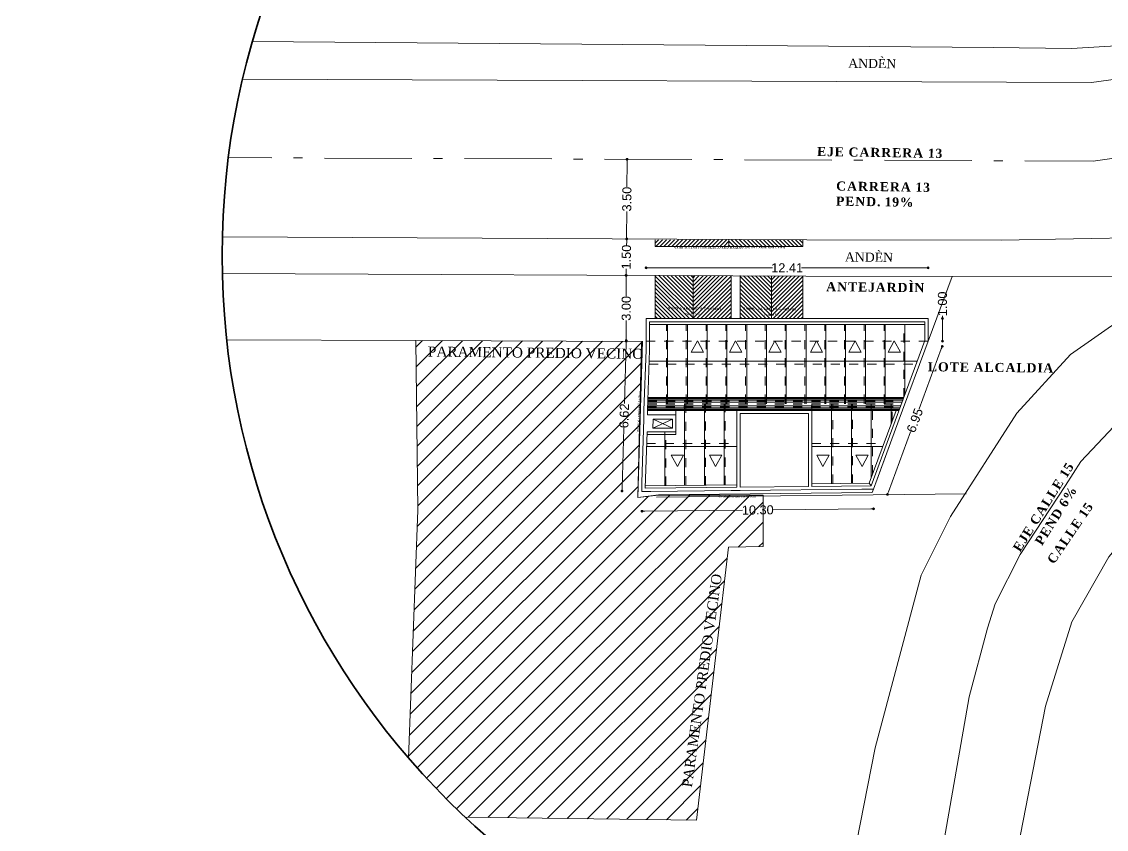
# Model space of a CAD drawing. Header units: inches. Extents: x 2908 to 3459, y -3172 to -55.
# Drawn here: x 3283.42 to 3295.34, y -281.44 to -272.56 of the extents above; entities that cross this region are included whole.
import ezdxf

# ---------------------------------------------------------------- set-up
doc = ezdxf.new("R2010")
doc.units = ezdxf.units.IN
doc.header["$MEASUREMENT"] = 0
doc.linetypes.add('ACAD_ISO03W100', pattern=[30, 12, -18])
doc.linetypes.add('ACAD_ISO10W100', pattern=[18, 12, -3, 0, -3])
for name, color, linetype, lineweight in [('COLUMNAS', 1, 'Continuous', 35), ('COTA', 1, 'Continuous', 9), ('EJE VAL', 1, 'ACAD_ISO10W100', 18), ('LINEAS DE PROYECCIÒN', 74, 'ACAD_ISO03W100', 18), ('muros bajitos', 4, 'Continuous', 15), ('PISO', 33, 'Continuous', 18)]:
    doc.layers.add(name, color=color, linetype=linetype, lineweight=lineweight)
doc.layers.add('TEXTO', color=4, linetype='Continuous')
doc.styles.add('Arial new', font='arial.ttf')
doc.styles.add('CONSTRUCTORA', font='times.ttf', dxfattribs={"height": 0.3})
doc.dimstyles.new('GUS', dxfattribs={"dimtxt": 0.1, "dimasz": 0.03, "dimexe": 0.05, "dimexo": 0.05, "dimgap": 0.005, "dimtad": 0, "dimzin": 1, "dimdsep": 46, "dimtxsty": 'Arial new', "dimblk": 'DOT', "dimcen": 0.01, "dimse1": 1, "dimse2": 1, "dimclrd": 1, "dimclre": 252, "dimclrt": 1, "dimaunit": 1, "dimadec": 0, "dimazin": 2, "dimtfac": 1, "dimtmove": 0, "dimatfit": 2, "dimldrblk": 'ARCHTICK', "dimfxl": 1, "dimlwd": -1, "dimlwe": -1, "dimarcsym": 1})
pattern_1 = [(135, (2470.38554, -241.83854), (-0.0220970869, -0.0220970869), [])]
pattern_2 = [(45, (10.27682, 24.35081), (-0.1104854346, 0.1104854346), [])]

# ---------------------------------------------------------------- blocks, each defined once
blk = doc.blocks.new('caballete en planta')
at = {"layer": 'PISO', "linetype": 'Continuous'}
for p, q in [((3283.932, -259.434), (3283.932, -270.496)), ((3283.952, -259.435), (3283.952, -270.496)), ((3283.992, -259.436), (3283.992, -270.518)), ((3284.052, -259.438), (3284.052, -270.54)), ((3284.132, -259.441), (3284.132, -270.57)), ((3284.297, -259.447), (3284.297, -270.631)), ((3284.377, -259.45), (3284.377, -270.66)), ((3284.437, -259.452), (3284.437, -270.682)), ((3284.477, -259.453), (3284.477, -270.705)), ((3284.497, -259.454), (3284.497, -270.705))]:
    blk.add_line(p, q, dxfattribs=at)
blk = doc.blocks.new('_Dot')
at = {"color": 0, "linetype": 'ByBlock', "lineweight": -2}
blk.add_line((-0.5, 0), (-1, 0), dxfattribs=at)
at = {"color": 0, "linetype": 'ByBlock', "const_width": 0.5}
blk.add_lwpolyline([(-0.25, 0, 1), (0.25, 0, 1)], format="xyb", close=True, dxfattribs=at)
blk = doc.blocks.new('*D4760')
at = {"layer": 'COTA', "color": 1, "linetype": 'Continuous', "transparency": 16777216}
for p, q in [((3290.068, -274.976), (3290.067, -275.016)), ((3290.061, -275.317), (3290.062, -275.276))]:
    blk.add_line(p, q, dxfattribs=at)
at = {"layer": 'Defpoints', "color": 0, "transparency": 16777216}
for p in [(3290.069, -274.946), (3290.071, -274.946, -0.234), (3290.063, -275.347)]:
    blk.add_point(p, dxfattribs=at)
at = {"layer": 'COTA', "color": 1, "transparency": 16777216, "xscale": 0.03, "yscale": 0.03, "zscale": 0.03}
for p, rotation in [((3290.069, -274.946), 88.81453171721907), ((3290.06, -275.347), 268.814531717219)]:
    blk.add_blockref('_Dot', p, dxfattribs=dict(at, rotation=rotation))
at = {"layer": 'COTA', "color": 1, "transparency": 16777216, "insert": (3290.064, -275.146), "char_height": 0.1, "attachment_point": 5, "rotation": 88.8145, "style": 'Arial new'}
blk.add_mtext('1.50', dxfattribs=at)
blk = doc.blocks.new('_ArchTick')
at = {"color": 0, "linetype": 'ByBlock', "const_width": 0.15}
blk.add_lwpolyline([(-0.5, -0.5), (0.5, 0.5)], dxfattribs=at)
blk = doc.blocks.new('*D4761')
at = {"layer": 'Defpoints', "color": 0, "transparency": 16777216}
for p in [(3290.072, -274.07, 7.653), (3290.072, -274.07), (3290.067, -274.947)]:
    blk.add_point(p, dxfattribs=at)
at = {"layer": 'PISO', "color": 1, "linetype": 'Continuous', "transparency": 16777216}
for p, q in [((3290.072, -274.1), (3290.07, -274.374)), ((3290.067, -274.917), (3290.069, -274.643))]:
    blk.add_line(p, q, dxfattribs=at)
at = {"layer": 'PISO', "color": 1, "transparency": 16777216, "xscale": 0.03, "yscale": 0.03, "zscale": 0.03}
for p, rotation in [((3290.072, -274.07), 89.66458949704672), ((3290.067, -274.947), 269.6645894970467)]:
    blk.add_blockref('_Dot', p, dxfattribs=dict(at, rotation=rotation))
at = {"layer": 'PISO', "color": 1, "transparency": 16777216, "insert": (3290.07, -274.508), "char_height": 0.1, "attachment_point": 5, "rotation": 89.6646, "style": 'Arial new'}
blk.add_mtext('3.50', dxfattribs=at)
blk = doc.blocks.new('*D4802')
at = {"layer": 'COTA', "color": 1, "linetype": 'Continuous', "transparency": 16777216}
for p, q in [((3290.063, -275.378), (3290.063, -275.575)), ((3290.063, -276.041), (3290.063, -275.844))]:
    blk.add_line(p, q, dxfattribs=at)
at = {"layer": 'Defpoints', "color": 0, "transparency": 16777216}
for p in [(3290.063, -275.348), (3290.235, -275.348), (3290.281, -276.071, -2.308)]:
    blk.add_point(p, dxfattribs=at)
at = {"layer": 'COTA', "color": 1, "transparency": 16777216, "xscale": 0.03, "yscale": 0.03, "zscale": 0.03}
for p, rotation in [((3290.063, -275.348), 90), ((3290.063, -276.071), 270)]:
    blk.add_blockref('_Dot', p, dxfattribs=dict(at, rotation=rotation))
at = {"layer": 'COTA', "color": 1, "transparency": 16777216, "insert": (3290.063, -275.71), "char_height": 0.1, "attachment_point": 5, "rotation": 90, "style": 'Arial new'}
blk.add_mtext('3.00', dxfattribs=at)
blk = doc.blocks.new('*D4803')
at = {"layer": 'COTA', "color": 1, "linetype": 'Continuous', "transparency": 16777216}
for p, q in [((3290.311, -275.264), (3291.672, -275.264)), ((3293.352, -275.264), (3291.991, -275.264))]:
    blk.add_line(p, q, dxfattribs=at)
at = {"layer": 'Defpoints', "color": 0, "transparency": 16777216}
for p in [(3293.382, -275.264), (3290.281, -276.071, -2.308), (3293.382, -276.071, -2.308)]:
    blk.add_point(p, dxfattribs=at)
at = {"layer": 'COTA', "color": 1, "transparency": 16777216, "xscale": 0.03, "yscale": 0.03, "zscale": 0.03, "rotation": 180}
blk.add_blockref('_Dot', (3290.281, -275.264), dxfattribs=at)
at = {"layer": 'COTA', "color": 1, "transparency": 16777216, "xscale": 0.03, "yscale": 0.03, "zscale": 0.03}
blk.add_blockref('_Dot', (3293.382, -275.264), dxfattribs=at)
at = {"layer": 'COTA', "color": 1, "transparency": 16777216, "insert": (3291.832, -275.264), "char_height": 0.1, "attachment_point": 5, "style": 'Arial new'}
blk.add_mtext('12.41', dxfattribs=at)
blk = doc.blocks.new('*D4804')
at = {"layer": 'COTA', "color": 1, "linetype": 'Continuous', "transparency": 16777216}
for p, q in [((3293.527, -276.157), (3293.283, -276.816)), ((3292.945, -277.729), (3293.189, -277.07))]:
    blk.add_line(p, q, dxfattribs=at)
at = {"layer": 'Defpoints', "color": 0, "transparency": 16777216}
for p in [(3293.382, -276.071, -2.308), (3293.537, -276.129), (3292.78, -277.7, -2.308)]:
    blk.add_point(p, dxfattribs=at)
at = {"layer": 'COTA', "color": 1, "transparency": 16777216, "xscale": 0.03, "yscale": 0.03, "zscale": 0.03}
for p, rotation in [((3293.537, -276.129), 69.70662671698007), ((3292.935, -277.758), 249.7066267169801)]:
    blk.add_blockref('_Dot', p, dxfattribs=dict(at, rotation=rotation))
at = {"layer": 'COTA', "color": 1, "transparency": 16777216, "insert": (3293.236, -276.943), "char_height": 0.1, "attachment_point": 5, "rotation": 69.7066, "style": 'Arial new'}
blk.add_mtext('6.95', dxfattribs=at)
blk = doc.blocks.new('*D4805')
at = {"layer": 'COTA', "color": 1, "linetype": 'Continuous', "transparency": 16777216}
for p, q in [((3293.54, -275.821), (3293.54, -275.791)), ((3293.54, -276.041), (3293.54, -275.851))]:
    blk.add_line(p, q, dxfattribs=at)
at = {"layer": 'Defpoints', "color": 0, "transparency": 16777216}
for p in [(3293.382, -275.821, -2.308), (3293.54, -275.821), (3293.382, -276.071, -2.308)]:
    blk.add_point(p, dxfattribs=at)
at = {"layer": 'COTA', "color": 1, "transparency": 16777216, "xscale": 0.03, "yscale": 0.03, "zscale": 0.03}
for p, rotation in [((3293.54, -275.821), 90), ((3293.54, -276.071), 270)]:
    blk.add_blockref('_Dot', p, dxfattribs=dict(at, rotation=rotation))
at = {"layer": 'COTA', "color": 1, "transparency": 16777216, "insert": (3293.54, -275.661), "char_height": 0.1, "attachment_point": 5, "rotation": 90, "style": 'Arial new'}
blk.add_mtext('1.00', dxfattribs=at)
blk = doc.blocks.new('*D4806')
at = {"layer": 'COTA', "color": 1, "linetype": 'Continuous', "transparency": 16777216}
for p, q in [((3290.062, -276.095), (3290.043, -276.758)), ((3290.017, -277.69), (3290.036, -277.027))]:
    blk.add_line(p, q, dxfattribs=at)
at = {"layer": 'Defpoints', "color": 0, "transparency": 16777216}
for p in [(3290.063, -276.065), (3290.281, -276.071, -2.308), (3290.234, -277.726, -2.308)]:
    blk.add_point(p, dxfattribs=at)
at = {"layer": 'COTA', "color": 1, "transparency": 16777216, "xscale": 0.03, "yscale": 0.03, "zscale": 0.03}
for p, rotation in [((3290.063, -276.065), 88.38331178798354), ((3290.016, -277.72), 268.3833117879836)]:
    blk.add_blockref('_Dot', p, dxfattribs=dict(at, rotation=rotation))
at = {"layer": 'COTA', "color": 1, "transparency": 16777216, "insert": (3290.04, -276.893), "char_height": 0.1, "attachment_point": 5, "rotation": 88.3833, "style": 'Arial new'}
blk.add_mtext('6.62', dxfattribs=at)
blk = doc.blocks.new('*D4807')
at = {"layer": 'COTA', "color": 1, "linetype": 'Continuous', "transparency": 16777216}
for p, q in [((3290.266, -277.941), (3291.34, -277.93)), ((3292.752, -277.916), (3291.678, -277.927))]:
    blk.add_line(p, q, dxfattribs=at)
at = {"layer": 'Defpoints', "color": 0, "transparency": 16777216}
for p in [(3290.234, -277.726, -2.308), (3292.78, -277.7, -2.308), (3292.782, -277.916)]:
    blk.add_point(p, dxfattribs=at)
at = {"layer": 'COTA', "color": 1, "transparency": 16777216, "xscale": 0.03, "yscale": 0.03, "zscale": 0.03}
for p, rotation in [((3290.236, -277.942), 180.5886161886344), ((3292.782, -277.916), 0.5886161886343977)]:
    blk.add_blockref('_Dot', p, dxfattribs=dict(at, rotation=rotation))
at = {"layer": 'COTA', "color": 1, "transparency": 16777216, "insert": (3291.509, -277.929), "char_height": 0.1, "attachment_point": 5, "rotation": 0.5886, "style": 'Arial new'}
blk.add_mtext('10.30', dxfattribs=at)

msp = doc.modelspace()

# ---------------------------------------------------------------- hatches: boundary and pattern name
at = {"layer": 'PISO'}
h = msp.add_hatch(dxfattribs=at)
h.set_pattern_fill('ANSI31', color=256, scale=1.25, style=0)
h.set_pattern_definition(pattern_2)
h.paths.add_polyline_path([(3301.156, -270.426), (3300.782, -269.909), (3300.47, -269.532), (3287.316, -270.039, 0.007893), (3287.159, -270.256), (3287.027, -270.45), (3286.856, -270.72), (3286.585, -271.199), (3286.378, -271.622), (3286.186, -272.082), (3297.624, -272.126), (3297.596, -271.801), (3299.365, -271.807), (3299.364, -272.131), (3301.102, -272.167), (3301.103, -273.357), (3302.399, -273.389), (3302.324, -273.065), (3302.237, -272.745), (3302.127, -272.396), (3301.956, -271.937), (3301.746, -271.463), (3301.456, -270.912)])
h.paths.add_polyline_path([(3292.539, -271.926), (3294.901, -271.951), (3294.899, -272.12), (3292.537, -272.095)], flags=24)
h = msp.add_hatch(dxfattribs=at)
h.set_pattern_fill('ANSI31', color=256, scale=0.25, angle=0.2534, style=0)
h.set_pattern_definition([(45.253364, (2471.490834, -239.395558), (-0.0221945847, 0.0219991571), [])])
h.paths.add_polyline_path([(3291.192, -274.955), (3290.381, -274.955), (3290.381, -275.03), (3291.192, -275.03)])
h = msp.add_hatch(dxfattribs=at)
h.set_pattern_fill('ANSI31', color=256, scale=0.25, angle=0.2534, style=0)
h.set_pattern_definition([(134.746636, (4110.893646, -239.395558), (0.0221945847, 0.0219991571), [])])
h.paths.add_polyline_path([(3291.192, -274.955), (3292.004, -274.955), (3292.004, -275.03), (3291.192, -275.03)])
h = msp.add_hatch(dxfattribs=at)
h.set_pattern_fill('ANSI31', color=256, scale=0.25, angle=90, style=0)
h.set_pattern_definition(pattern_1)
h.paths.add_polyline_path([(3290.633, -276.058), (3290.847, -276.058), (3290.847, -276.102), (3290.633, -276.102)], flags=9)
h.paths.add_polyline_path([(3290.611, -275.759), (3290.782, -275.76), (3290.782, -275.799), (3290.611, -275.798)], flags=24)
h.paths.add_polyline_path([(3290.52, -275.691), (3291.084, -275.697), (3291.084, -275.735), (3290.52, -275.729)], flags=9)
h.paths.add_polyline_path([(3290.381, -275.821), (3290.798, -275.821), (3290.798, -275.35), (3290.381, -275.35)])
h = msp.add_hatch(dxfattribs=at)
h.set_pattern_fill('ANSI31', color=256, scale=0.25, angle=90, style=0)
h.set_pattern_definition([(45, (4111.211206, -241.83854), (0.0220970869, -0.0220970869), [])])
h.paths.add_polyline_path([(3290.964, -276.058), (3290.75, -276.058), (3290.75, -276.102), (3290.964, -276.102)], flags=9)
h.paths.add_polyline_path([(3290.985, -275.759), (3290.815, -275.76), (3290.815, -275.799), (3290.986, -275.798)], flags=24)
h.paths.add_polyline_path([(3291.077, -275.691), (3290.513, -275.697), (3290.513, -275.735), (3291.077, -275.729)], flags=9)
h.paths.add_polyline_path([(3291.216, -275.352), (3290.798, -275.35), (3290.798, -275.821), (3291.216, -275.821)])
h = msp.add_hatch(dxfattribs=at)
h.set_pattern_fill('ANSI31', color=256, scale=0.25, angle=90, style=0)
h.set_pattern_definition(pattern_1)
h.paths.add_polyline_path([(3291.491, -275.763), (3291.662, -275.765), (3291.661, -275.804), (3291.491, -275.802)], flags=9)
h.paths.add_polyline_path([(3291.4, -275.695), (3291.964, -275.702), (3291.963, -275.74), (3291.4, -275.734)], flags=9)
h.paths.add_polyline_path([(3291.51, -276.057), (3291.724, -276.057), (3291.724, -276.101), (3291.51, -276.101)], flags=9)
h.paths.add_polyline_path([(3291.66, -275.354), (3291.316, -275.352), (3291.316, -275.821), (3291.66, -275.821)])
h = msp.add_hatch(dxfattribs=at)
h.set_pattern_fill('ANSI31', color=256, scale=0.25, angle=90, style=0)
h.set_pattern_definition([(45, (4112.93422, -241.83854), (0.0220970869, -0.0220970869), [])])
h.paths.add_polyline_path([(3291.828, -275.763), (3291.658, -275.765), (3291.658, -275.804), (3291.829, -275.802)], flags=9)
h.paths.add_polyline_path([(3291.92, -275.695), (3291.356, -275.702), (3291.356, -275.74), (3291.92, -275.734)], flags=9)
h.paths.add_polyline_path([(3291.81, -276.057), (3291.596, -276.057), (3291.596, -276.101), (3291.81, -276.101)], flags=9)
h.paths.add_polyline_path([(3292.004, -275.356), (3291.66, -275.354), (3291.66, -275.821), (3292.004, -275.821)])
h = msp.add_hatch(dxfattribs=at)
h.set_pattern_fill('ANSI31', color=256, scale=1.25, style=0)
h.set_pattern_definition(pattern_2)
h.paths.add_polyline_path([(3290.192, -277.79), (3290.232, -276.074), (3287.751, -276.064), (3287.772, -277.932), (3287.669, -280.658, 0.026533), (3288.291, -281.308), (3290.835, -281.342), (3291.059, -279.431), (3291.187, -278.339), (3291.567, -278.33), (3291.57, -277.764), (3290.419, -277.764)])
h.paths.add_polyline_path([(3290.81, -281.018), (3291.141, -278.669), (3290.973, -278.645), (3290.642, -280.995)], flags=24)
h.paths.add_polyline_path([(3287.695, -276.1), (3290.057, -276.125), (3290.056, -276.294), (3287.693, -276.269)], flags=25)
h.paths.add_polyline_path([(3290.218, -277.076), (3290.231, -276.682), (3290.183, -276.68), (3290.17, -277.075)], flags=25)
h.paths.add_polyline_path([(3291.083, -277.808), (3291.478, -277.808), (3291.478, -277.76), (3291.083, -277.76)], flags=24)

# ---------------------------------------------------------------- linework, layer by layer
at = {"layer": 'COLUMNAS'}
msp.add_circle((3294.099, -275.129, 1.283), 8.48, dxfattribs=at)
at = {"layer": 'COTA'}
msp.add_line((3293.834, -279.984, -0.512), (3293.207, -283.562, -1.922), dxfattribs=at)
at = {"layer": 'EJE VAL', "ltscale": 0.08}
for p, q in [((3295.547, -276.877, -0.512), (3295.061, -277.396, -0.512)), ((3295.061, -277.396, -0.512), (3294.892, -277.661, -0.512)), ((3294.892, -277.661, -0.512), (3294.394, -278.42, -0.512)), ((3294.394, -278.42, -0.512), (3294.121, -278.963, -0.512)), ((3294.121, -278.963, -0.512), (3294.036, -279.228, -0.512)), ((3294.036, -279.228, -0.512), (3293.834, -279.984, -0.512))]:
    msp.add_line(p, q, dxfattribs=at)
at = {"layer": 'EJE VAL', "ltscale": 0.08, "elevation": 5.237, "flags": 128}
msp.add_lwpolyline([(3302.574, -275.433), (3300.868, -275.283), (3300.119, -274.867), (3299.113, -273.965), (3298.514, -273.744), (3297.686, -273.706), (3296.847, -273.864), (3295.196, -274.09), (3285.688, -274.052)], dxfattribs=at)
at = {"layer": 'LINEAS DE PROYECCIÒN', "ltscale": 0.003}
for p, q in [((3290.505, -276.759, -2.308), (3290.505, -275.887, -2.308)), ((3290.722, -276.759, -2.308), (3290.722, -275.887, -2.308)), ((3290.94, -276.759, -2.308), (3290.94, -275.887, -2.308)), ((3291.157, -276.759, -2.308), (3291.157, -275.887, -2.308)), ((3291.375, -276.759, -2.308), (3291.375, -275.887, -2.308)), ((3291.592, -276.759, -2.308), (3291.592, -275.887, -2.308)), ((3291.81, -276.759, -2.308), (3291.81, -275.887, -2.308)), ((3292.027, -276.759, -2.308), (3292.027, -275.887, -2.308)), ((3292.245, -276.759, -2.308), (3292.245, -275.887, -2.308)), ((3292.462, -276.759, -2.308), (3292.462, -275.887, -2.308)), ((3292.68, -276.759, -2.308), (3292.68, -275.887, -2.308)), ((3292.897, -276.759, -2.308), (3292.897, -275.887, -2.308)), ((3293.115, -276.687, -2.308), (3293.115, -275.887, -2.308)), ((3290.281, -276.071, -2.308), (3293.382, -276.071, -2.308)), ((3290.313, -276.326, -2.308), (3293.248, -276.326, -2.308)), ((3290.297, -276.793, -2.308), (3293.075, -276.793, -2.308)), ((3290.298, -276.759, -2.308), (3293.088, -276.759, -2.308)), ((3290.298, -276.765, -2.308), (3293.086, -276.765, -2.308)), ((3290.299, -276.731, -2.308), (3293.098, -276.731, -2.308)), ((3290.3, -276.759, -2.308), (3290.3, -276.692, -2.308)), ((3290.3, -276.697, -2.308), (3293.111, -276.697, -2.308)), ((3290.517, -276.759, -2.308), (3290.517, -276.692, -2.308)), ((3290.704, -276.833, -2.308), (3290.704, -276.766, -2.308)), ((3290.717, -277.658, -2.308), (3290.717, -276.765, -2.308)), ((3290.735, -276.759, -2.308), (3290.735, -276.692, -2.308)), ((3290.922, -276.833, -2.308), (3290.922, -276.766, -2.308)), ((3290.934, -277.655, -2.308), (3290.934, -276.765, -2.308)), ((3290.952, -276.759, -2.308), (3290.952, -276.692, -2.308)), ((3291.139, -276.833, -2.308), (3291.139, -276.766, -2.308)), ((3291.152, -277.653, -2.308), (3291.152, -276.765, -2.308)), ((3291.17, -276.759, -2.308), (3291.17, -276.692, -2.308)), ((3291.387, -276.759, -2.308), (3291.387, -276.692, -2.308)), ((3291.605, -276.759, -2.308), (3291.605, -276.692, -2.308)), ((3291.822, -276.759, -2.308), (3291.822, -276.692, -2.308)), ((3292.04, -276.759, -2.308), (3292.04, -276.692, -2.308)), ((3292.104, -276.83, -2.308), (3292.104, -276.765, -2.308)), ((3292.257, -276.759, -2.308), (3292.257, -276.692, -2.308)), ((3292.321, -276.833, -2.308), (3292.321, -276.766, -2.308)), ((3292.334, -277.639, -2.308), (3292.334, -276.765, -2.308)), ((3292.475, -276.759, -2.308), (3292.475, -276.692, -2.308)), ((3292.539, -276.833, -2.308), (3292.539, -276.766, -2.308)), ((3292.551, -277.637, -2.308), (3292.551, -276.763, -2.308)), ((3292.692, -276.759, -2.308), (3292.692, -276.692, -2.308)), ((3292.756, -276.83, -2.308), (3292.756, -276.763, -2.308)), ((3292.769, -277.536, -2.308), (3292.769, -276.763, -2.308)), ((3292.91, -276.759, -2.308), (3292.91, -276.692, -2.308)), ((3292.974, -276.833, -2.308), (3292.974, -276.766, -2.308)), ((3292.986, -276.948, -2.308), (3292.986, -276.765, -2.308)), ((3290.487, -277.098, -2.308), (3290.487, -277.068, -2.308)), ((3290.499, -277.661, -2.308), (3290.499, -277.068, -2.308)), ((3290.286, -277.198, -2.308), (3291.279, -277.198, -2.308)), ((3292.104, -277.198, -2.308), (3292.894, -277.198, -2.308))]:
    msp.add_line(p, q, dxfattribs=at)
at = {"layer": 'muros bajitos'}
for p, q in [((3293.646, -275.358, -2.308), (3293.345, -276.171, -2.308)), ((3290.281, -276.071, -2.308), (3290.281, -275.821, -2.308)), ((3290.281, -275.821, -2.308), (3293.382, -275.821, -2.308)), ((3293.382, -276.071, -2.308), (3293.382, -275.821, -2.308)), ((3290.318, -276.071, -2.308), (3290.318, -275.859, -2.308)), ((3290.318, -275.859, -2.308), (3293.345, -275.859, -2.308)), ((3293.345, -276.065, -2.308), (3293.345, -275.859, -2.308)), ((3290.192, -277.79, -2.308), (3290.243, -276.071, -2.308)), ((3290.192, -277.79, -2.308), (3290.243, -276.071, -2.308)), ((3290.192, -277.79, -2.308), (3290.243, -276.071, -2.308)), ((3290.281, -276.071, -2.308), (3290.281, -276.171, -2.308)), ((3290.281, -276.071, -2.308), (3290.281, -276.171, -2.308)), ((3290.318, -276.171, -2.308), (3290.318, -276.071, -2.308)), ((3293.345, -276.065, -2.308), (3292.754, -277.662, -2.308)), ((3293.382, -276.071, -2.308), (3293.345, -276.171, -2.308)), ((3290.258, -276.83, -2.308), (3290.281, -276.171, -2.308)), ((3290.295, -276.832, -2.308), (3290.318, -276.171, -2.308)), ((3293.345, -276.171, -2.308), (3293.102, -276.83, -2.308)), ((3293.345, -276.171, -2.308), (3293.102, -276.83, -2.308)), ((3290.258, -276.93, -2.308), (3290.258, -276.83, -2.308)), ((3290.295, -276.88, -2.308), (3290.295, -276.832, -2.308)), ((3290.295, -276.88, -2.308), (3290.609, -276.88, -2.308)), ((3290.609, -276.88, -2.308), (3290.609, -276.833, -2.308)), ((3290.609, -276.88, -2.308), (3290.609, -277.098, -2.308)), ((3291.279, -277.678, -2.308), (3291.279, -276.83, -2.308)), ((3291.279, -276.83, -2.308), (3292.066, -276.83, -2.308)), ((3291.316, -277.678, -2.308), (3291.316, -276.868, -2.308)), ((3291.316, -276.868, -2.308), (3292.066, -276.868, -2.308)), ((3292.066, -276.83, -2.308), (3292.104, -276.83, -2.308)), ((3292.066, -277.67, -2.308), (3292.066, -276.868, -2.308)), ((3292.066, -277.67, -2.308), (3292.066, -276.868, -2.308)), ((3292.104, -277.669, -2.308), (3292.104, -276.83, -2.308)), ((3292.104, -277.669, -2.308), (3292.104, -276.83, -2.308)), ((3293.102, -276.83, -2.308), (3293.065, -276.93, -2.308)), ((3293.102, -276.83, -2.308), (3293.065, -276.93, -2.308)), ((3290.234, -277.626, -2.308), (3290.258, -276.93, -2.308)), ((3290.355, -277.03, -2.308), (3290.572, -276.93, -2.308)), ((3290.355, -277.03, -2.308), (3290.358, -276.93, -2.308)), ((3290.572, -277.03, -2.308), (3290.355, -277.03, -2.308)), ((3290.358, -276.93, -2.308), (3290.572, -276.93, -2.308)), ((3290.358, -276.93, -2.308), (3290.572, -277.03, -2.308)), ((3290.572, -276.93, -2.308), (3290.572, -277.03, -2.308)), ((3290.572, -277.03, -2.308), (3290.572, -276.93, -2.308)), ((3293.065, -276.93, -2.308), (3292.78, -277.7, -2.308)), ((3293.065, -276.93, -2.308), (3292.817, -277.6, -2.308)), ((3290.269, -277.69, -2.308), (3290.291, -277.068, -2.308)), ((3290.291, -277.068, -2.308), (3290.609, -277.068, -2.308)), ((3290.291, -277.098, -2.308), (3290.609, -277.098, -2.308)), ((3290.234, -277.626, -2.308), (3290.234, -277.726, -2.308)), ((3290.234, -277.726, -2.308), (3290.334, -277.726, -2.308)), ((3291.279, -277.678, -2.308), (3290.269, -277.69, -2.308)), ((3291.216, -277.716, -2.308), (3290.334, -277.726, -2.308)), ((3293.799, -277.752, -2.308), (3290.395, -277.788, -2.308)), ((3292.766, -277.738, -2.308), (3290.419, -277.763, -2.308)), ((3291.216, -277.716, -2.308), (3291.316, -277.716, -2.308)), ((3292.066, -277.67, -2.308), (3291.316, -277.678, -2.308)), ((3292.654, -277.7, -2.308), (3291.316, -277.716, -2.308)), ((3292.754, -277.662, -2.308), (3292.104, -277.669, -2.308)), ((3292.78, -277.7, -2.308), (3292.654, -277.7, -2.308)), ((3292.78, -277.7, -2.308), (3292.654, -277.7, -2.308)), ((3292.78, -277.7, -2.308), (3292.673, -277.7, -2.308)), ((3292.766, -277.738, -2.308), (3292.78, -277.7, -2.308)), ((3290.419, -277.763, -2.308), (3290.192, -277.79, -2.308)), ((3290.419, -277.763, -2.308), (3290.192, -277.79, -2.308)), ((3290.419, -277.763, -2.308), (3290.192, -277.79, -2.308))]:
    msp.add_line(p, q, dxfattribs=at)
at = {"layer": 'PISO'}
for p, q in [((3290.381, -274.955, -2.305), (3290.381, -275.03, -2.286)), ((3291.192, -274.955, -2.305), (3291.192, -275.03, 0.207)), ((3292.004, -274.955, -2.305), (3292.004, -275.03, -2.286)), ((3290.381, -275.821), (3290.381, -275.348)), ((3290.798, -275.821), (3290.798, -275.348)), ((3291.216, -275.821), (3291.216, -275.352)), ((3291.316, -275.821), (3291.316, -275.348)), ((3291.66, -275.821), (3291.66, -275.354)), ((3292.004, -275.821), (3292.004, -275.356)), ((3287.751, -276.064, -2.308), (3285.67, -276.055, -2.308))]:
    msp.add_line(p, q, dxfattribs=at)
at = {"layer": 'PISO', "linetype": 'Continuous'}
for p, q in [((3290.318, -275.887, -2.308), (3293.345, -275.887, -2.308)), ((3290.517, -276.692, -2.308), (3290.517, -275.887, -2.308)), ((3290.735, -276.692, -2.308), (3290.735, -275.887, -2.308)), ((3290.952, -276.692, -2.308), (3290.952, -275.887, -2.308)), ((3291.17, -276.692, -2.308), (3291.17, -275.887, -2.308)), ((3291.387, -276.692, -2.308), (3291.387, -275.887, -2.308)), ((3291.605, -276.692, -2.308), (3291.605, -275.887, -2.308)), ((3291.822, -276.692, -2.308), (3291.822, -275.887, -2.308)), ((3292.04, -276.692, -2.308), (3292.04, -275.887, -2.308)), ((3292.257, -276.692, -2.308), (3292.257, -275.887, -2.308)), ((3292.475, -276.692, -2.308), (3292.475, -275.887, -2.308)), ((3292.692, -276.692, -2.308), (3292.692, -275.887, -2.308)), ((3292.91, -276.692, -2.308), (3292.91, -275.887, -2.308)), ((3293.127, -276.653, -2.308), (3293.127, -275.887, -2.308)), ((3290.778, -276.194, -2.308), (3290.845, -276.069, -2.308)), ((3290.845, -276.069, -2.308), (3290.912, -276.194, -2.308)), ((3291.197, -276.194, -2.308), (3291.264, -276.069, -2.308)), ((3291.264, -276.069, -2.308), (3291.332, -276.194, -2.308)), ((3291.63, -276.194, -2.308), (3291.698, -276.069, -2.308)), ((3291.698, -276.069, -2.308), (3291.765, -276.194, -2.308)), ((3292.087, -276.194, -2.308), (3292.154, -276.069, -2.308)), ((3292.154, -276.069, -2.308), (3292.221, -276.194, -2.308)), ((3292.512, -276.194, -2.308), (3292.579, -276.069, -2.308)), ((3292.579, -276.069, -2.308), (3292.646, -276.194, -2.308)), ((3292.943, -276.194, -2.308), (3293.01, -276.069, -2.308)), ((3293.01, -276.069, -2.308), (3293.078, -276.194, -2.308)), ((3290.778, -276.194, -2.308), (3290.912, -276.194, -2.308)), ((3291.197, -276.194, -2.308), (3291.332, -276.194, -2.308)), ((3291.63, -276.194, -2.308), (3291.765, -276.194, -2.308)), ((3292.087, -276.194, -2.308), (3292.221, -276.194, -2.308)), ((3292.512, -276.194, -2.308), (3292.646, -276.194, -2.308)), ((3292.943, -276.194, -2.308), (3293.078, -276.194, -2.308)), ((3290.314, -276.292, -2.308), (3293.261, -276.292, -2.308)), ((3290.296, -276.827, -2.308), (3293.063, -276.827, -2.308)), ((3290.704, -277.658, -2.308), (3290.704, -276.833, -2.308)), ((3290.922, -277.656, -2.308), (3290.922, -276.833, -2.308)), ((3291.139, -277.653, -2.308), (3291.139, -276.833, -2.308)), ((3292.321, -277.639, -2.308), (3292.321, -276.83, -2.308)), ((3292.539, -277.637, -2.308), (3292.539, -276.828, -2.308)), ((3293.029, -276.833, -2.308), (3292.732, -277.634, -2.308)), ((3292.756, -277.57, -2.308), (3292.756, -276.828, -2.308)), ((3292.974, -276.982, -2.308), (3292.974, -276.83, -2.308)), ((3290.487, -277.661, -2.308), (3290.487, -277.098, -2.308)), ((3290.285, -277.232, -2.308), (3291.279, -277.232, -2.308)), ((3292.104, -277.232, -2.308), (3292.881, -277.232, -2.308)), ((3290.558, -277.326, -2.308), (3290.692, -277.326, -2.308)), ((3290.558, -277.326, -2.308), (3290.625, -277.451, -2.308)), ((3290.625, -277.451, -2.308), (3290.692, -277.326, -2.308)), ((3290.977, -277.326, -2.308), (3291.112, -277.326, -2.308)), ((3290.977, -277.326, -2.308), (3291.044, -277.451, -2.308)), ((3291.044, -277.451, -2.308), (3291.112, -277.326, -2.308)), ((3292.158, -277.326, -2.308), (3292.293, -277.326, -2.308)), ((3292.158, -277.326, -2.308), (3292.225, -277.451, -2.308)), ((3292.225, -277.451, -2.308), (3292.293, -277.326, -2.308)), ((3292.589, -277.326, -2.308), (3292.724, -277.326, -2.308)), ((3292.589, -277.326, -2.308), (3292.657, -277.451, -2.308)), ((3292.657, -277.451, -2.308), (3292.724, -277.326, -2.308)), ((3291.279, -277.651, -2.308), (3290.27, -277.663, -2.308)), ((3292.732, -277.634, -2.308), (3292.104, -277.642, -2.308)), ((3292.754, -277.662, -2.308), (3292.732, -277.634, -2.308))]:
    msp.add_line(p, q, dxfattribs=at)
at = {"layer": 'PISO', "flags": 128}
for points, elevation in [([(3302.561, -274.568), (3300.853, -274.417), (3300.104, -274.001), (3299.097, -273.099), (3298.499, -272.879), (3297.67, -272.841), (3296.831, -272.999), (3295.18, -273.225), (3285.844, -273.188)], 2.591), ([(3285.953, -272.773), (3294.096, -272.838)], -2.416), ([(3294.096, -272.838), (3294.96, -272.852), (3295.875, -272.795), (3295.874, -272.785)], -2.416), ([(3290.381, -275.03), (3292.004, -275.03)], 0.207), ([(3287.669, -280.658), (3287.772, -277.932), (3287.751, -276.064), (3290.232, -276.074)], -2.308), ([(3290.232, -276.074), (3290.192, -277.79), (3290.419, -277.764), (3291.57, -277.764), (3291.567, -278.33), (3291.187, -278.339), (3291.059, -279.431), (3290.835, -281.342), (3288.291, -281.308)], -2.308), ([(3293.997, -283.609), (3294.263, -282.196), (3294.671, -280.087), (3294.961, -279.16), (3295.37, -278.443), (3296.072, -277.615), (3296.806, -277.02), (3297.679, -276.543), (3298.948, -276.205), (3300.326, -276.132), (3302.496, -276.319)], 2.591)]:
    msp.add_lwpolyline(points, dxfattribs=dict(at, elevation=elevation))
for points in [[(3285.622, -274.924), (3292.049, -274.955), (3294.184, -274.959), (3295.776, -274.931), (3296.793, -274.784), (3297.316, -274.667), (3297.387, -274.68), (3297.423, -274.715), (3297.429, -274.77), (3297.401, -274.799), (3296.766, -275.034), (3296.129, -275.391), (3294.949, -276.218), (3294.358, -276.862), (3293.628, -278.001), (3293.306, -278.645), (3292.801, -280.545), (3292.594, -281.593), (3292.248, -283.405)], [(3285.621, -275.327), (3292.037, -275.356), (3296.182, -275.361)]]:
    msp.add_lwpolyline(points, dxfattribs=at)

# ---------------------------------------------------------------- block references
at = {"layer": 'COTA', "xscale": 0.25, "yscale": 0.25, "zscale": 0.25, "rotation": 90}
msp.add_blockref('caballete en planta', (3225.437, -1097.816, -2.308), dxfattribs=at)

# ---------------------------------------------------------------- texts
at = {"layer": 'muros bajitos', "style": 'CONSTRUCTORA'}
msp.add_text('Dilataciòn sìsmica, 0.15 m', height=0.025, rotation=359.9944, dxfattribs=at).set_placement((3291.083, -277.794, -2.05))
at = {"layer": 'TEXTO', "style": 'CONSTRUCTORA'}
for s, height, rotation, p in [('Dilataciòn sìsmica, 0.15 m', 0.025, 88.0994, (3290.204, -277.076, -2.308)), ('PARAMENTO PREDIO VECINO', 0.11115, 81.9836, (3290.784, -280.986, -0.512))]:
    msp.add_text(s, height=height, rotation=rotation, dxfattribs=at).set_placement(p)
at = {"layer": 'TEXTO', "attachment_point": 1, "style": 'CONSTRUCTORA'}
for s, insert, char_height, rotation in [('\\pi0.44886;ANDÈN', (3292.055, -272.958, -2.416), 0.1, 359.3865), ('\\pi0.44886;ANDÈN', (3292.019, -275.089, -2.416), 0.1, 359.3865), ('\\pi0.62658;Pend. 15%', (3290.083, -275.755, -1.965), 0.025, 359.3848), ('\\pi0.62658;Pend. 15%', (3290.955, -275.762, -1.965), 0.025, 359.3848)]:
    msp.add_mtext_dynamic_manual_height_columns(s, width=1.41121, gutter_width=12.5, heights=[0], dxfattribs=dict(at, insert=insert, char_height=char_height, rotation=rotation))
for s, insert, char_height, width, rotation in [('{\\fTimes New Roman|b1|i0|c0|p18;\\T1.1;EJE CARRERA 13}', (3292.162, -273.934, -2.416), 0.1, 1.41121, 359.1213), ('{\\fTimes New Roman|b1|i0|c0|p18;\\T1.1;CARRERA 13 PEND. 19%}', (3292.372, -274.313, -2.416), 0.1, 1.41121, 359.1213), ('{\\fTimes New Roman|b1|i0|c0|p18;\\T1.1;VADO ACCESO VEHICULAR ANCHO MÀXIMO 20% DEL ANDEN(NTC 4143)}', (3290.59, -275.034, -2.101), 0.02025, 1.19052, 0.195), ('{\\fTimes New Roman|b1|i0|c0|p18;\\T1.1;ANTEJARDÌN}', (3292.262, -275.421, -2.416), 0.1, 2.36276, 359.3865), ('{\\fTimes New Roman|b1|i0|c0|p18;\\T1.1;RAMPA ACCESO A GARAJES}', (3290.521, -275.696, -1.965), 0.025, 0.59069, 359.3848), ('{\\fTimes New Roman|b1|i0|c0|p18;\\T1.1;RAMPA ACCESO A GARAJES}', (3291.346, -275.7, -1.965), 0.025, 0.59069, 359.3848), ('\\pi0.15965;PARAMENTO PREDIO VECINO', (3287.723, -276.128, 1.684), 0.11115, 2.62623, 359.3966), ('{\\fTimes New Roman|b1|i0|c0|p18;\\T1.1;LOTE ALCALDIA}', (3293.38, -276.302, -2.416), 0.1, 2.36276, 359.3865), ('\\pi0.17056;{\\fTimes New Roman|b1|i0|c0|p18;\\T1.1;EJE CALLE 15 \\P\\pi0.35972;PEND 6%}', (3294.217, -278.489, -11.647), 0.1, 1.41121, 57.842), ('{\\fTimes New Roman|b1|i0|c0|p18;\\T1.1;CALLE 15}', (3294.683, -278.475, -2.416), 0.1, 2.36276, 55.7444)]:
    msp.add_mtext(s, dxfattribs=dict(at, insert=insert, char_height=char_height, width=width, rotation=rotation))

# ---------------------------------------------------------------- dimensions: what is measured, and where the dimension line sits
at = {"layer": 'COTA'}
for p1, p2, distance, text, picture, middle in [((3290.063, -275.347, -2.416), (3290.071, -274.946, -2.65), 0.002, '1.50', '*D4760', (3290.064, -275.146, -2.416)), ((3290.234, -277.726, -2.308), (3290.281, -276.071, -2.308), 0.218, '6.62', '*D4806', (3290.04, -276.893)), ((3292.78, -277.7, -2.308), (3293.382, -276.071, -2.308), -0.165, '6.95', '*D4804', (3293.236, -276.943)), ((3290.234, -277.726, -2.308), (3292.78, -277.7, -2.308), -0.215, '10.30', '*D4807', (3291.509, -277.929))]:
    dim = msp.add_aligned_dim(p1=p1, p2=p2, distance=distance, text=text, dimstyle='GUS', dxfattribs=at)
    dim.commit()
    dim.dimension.update_dxf_attribs({"geometry": picture, "text_midpoint": middle})
dim = msp.add_linear_dim(base=(3293.382, -275.264), p1=(3290.281, -276.071, -2.308), p2=(3293.382, -276.071, -2.308), text='12.41', dimstyle='GUS', dxfattribs=at)
dim.commit()
dim.dimension.update_dxf_attribs({"geometry": '*D4803', "text_midpoint": (3291.832, -275.264)})
for base, p1, p2, text, picture, middle in [((3290.063, -275.348), (3290.281, -276.071, -2.308), (3290.235, -275.348), '3.00', '*D4802', (3290.063, -275.71)), ((3293.54, -275.821), (3293.382, -276.071, -2.308), (3293.382, -275.821, -2.308), '1.00', '*D4805', (3293.54, -275.661))]:
    dim = msp.add_linear_dim(base=base, p1=p1, p2=p2, angle=90, text=text, dimstyle='GUS', dxfattribs=at)
    dim.commit()
    dim.dimension.update_dxf_attribs({"geometry": picture, "text_midpoint": middle})
at = {"layer": 'PISO'}
dim = msp.add_aligned_dim(p1=(3290.067, -274.947, -2.416), p2=(3290.072, -274.07, 5.237), distance=0, text='3.50', dimstyle='GUS', dxfattribs=at)
dim.commit()
dim.dimension.update_dxf_attribs({"geometry": '*D4761', "text_midpoint": (3290.07, -274.508, -2.416)})

doc.saveas('drawing.dxf')
